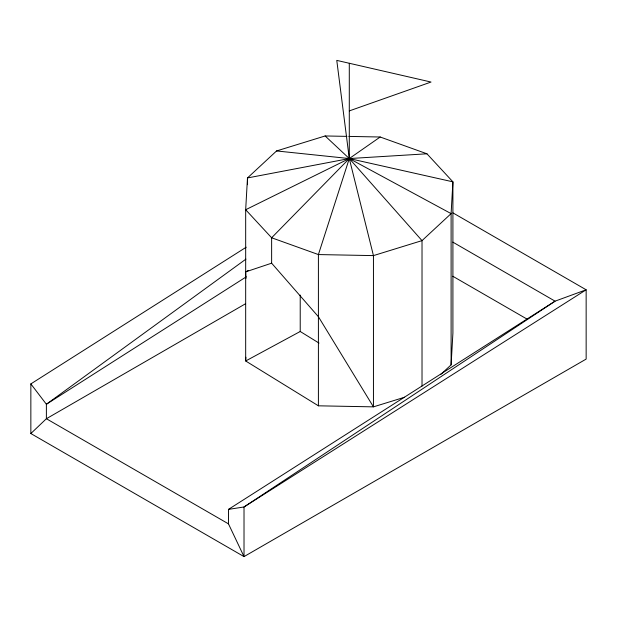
<?xml version="1.0" encoding="UTF-8"?>
<svg xmlns="http://www.w3.org/2000/svg" width="617" height="617" viewBox="0 0 617 617"><rect width="100%" height="100%" fill="white"/><g stroke="black" fill="none" stroke-linecap="round" stroke-linejoin="round"><path stroke-width="0.93" d="M245.882 357.243L245.674 360.984L318.403 405.816L373.447 406.858L404.605 397.248M440.715 374.511L451.104 364.871L452.909 333.087L452.909 181.838L426.949 153.795L380.18 137.005L348.86 136.411M452.924 212.873L586.15 289.789L586.15 359.086L244.016 556.611L30.85 433.543L46.383 418.727L245.512 303.765M346.962 136.372L325.136 135.964L276.563 150.949L247.479 177.951L245.674 209.734L245.674 360.984L300.217 331.491L319.012 343.075M245.928 259.125L46.383 404.251L46.383 418.727L228.475 523.856L244.016 556.611L244.016 506.973L555.076 301.165L586.15 289.789L244.016 506.973L228.475 509.38L228.475 523.856M380.18 137.005L349.291 158.554L245.674 209.734L271.634 237.776L318.403 254.566L373.447 255.608L422.02 240.622L451.104 213.621L452.909 181.838L349.291 158.554L276.563 150.949M246.245 276.832L46.383 404.251L30.85 383.905L246.206 247.201M228.475 509.38L555.076 301.165L452.809 242.119M245.882 278.568L245.674 271.873L248.188 270.516M349.291 110.906L431.036 82.046L336.774 60.389L349.291 158.554L373.447 255.608L373.447 406.858L318.403 316.714L271.634 263.189L271.634 237.776L349.291 158.554L426.949 153.795M245.674 271.873L271.634 263.189M452.809 276.254L527.643 319.452M325.136 135.964L349.291 158.554L422.02 240.622L422.02 386.095M451.104 364.871L451.104 213.621L349.291 158.554L247.479 177.951L247.479 184.691M349.291 63.266L349.291 158.554L318.403 254.566L318.403 405.816M300.217 295.08L300.217 331.491M30.85 383.905L30.85 433.543"/></g></svg>
